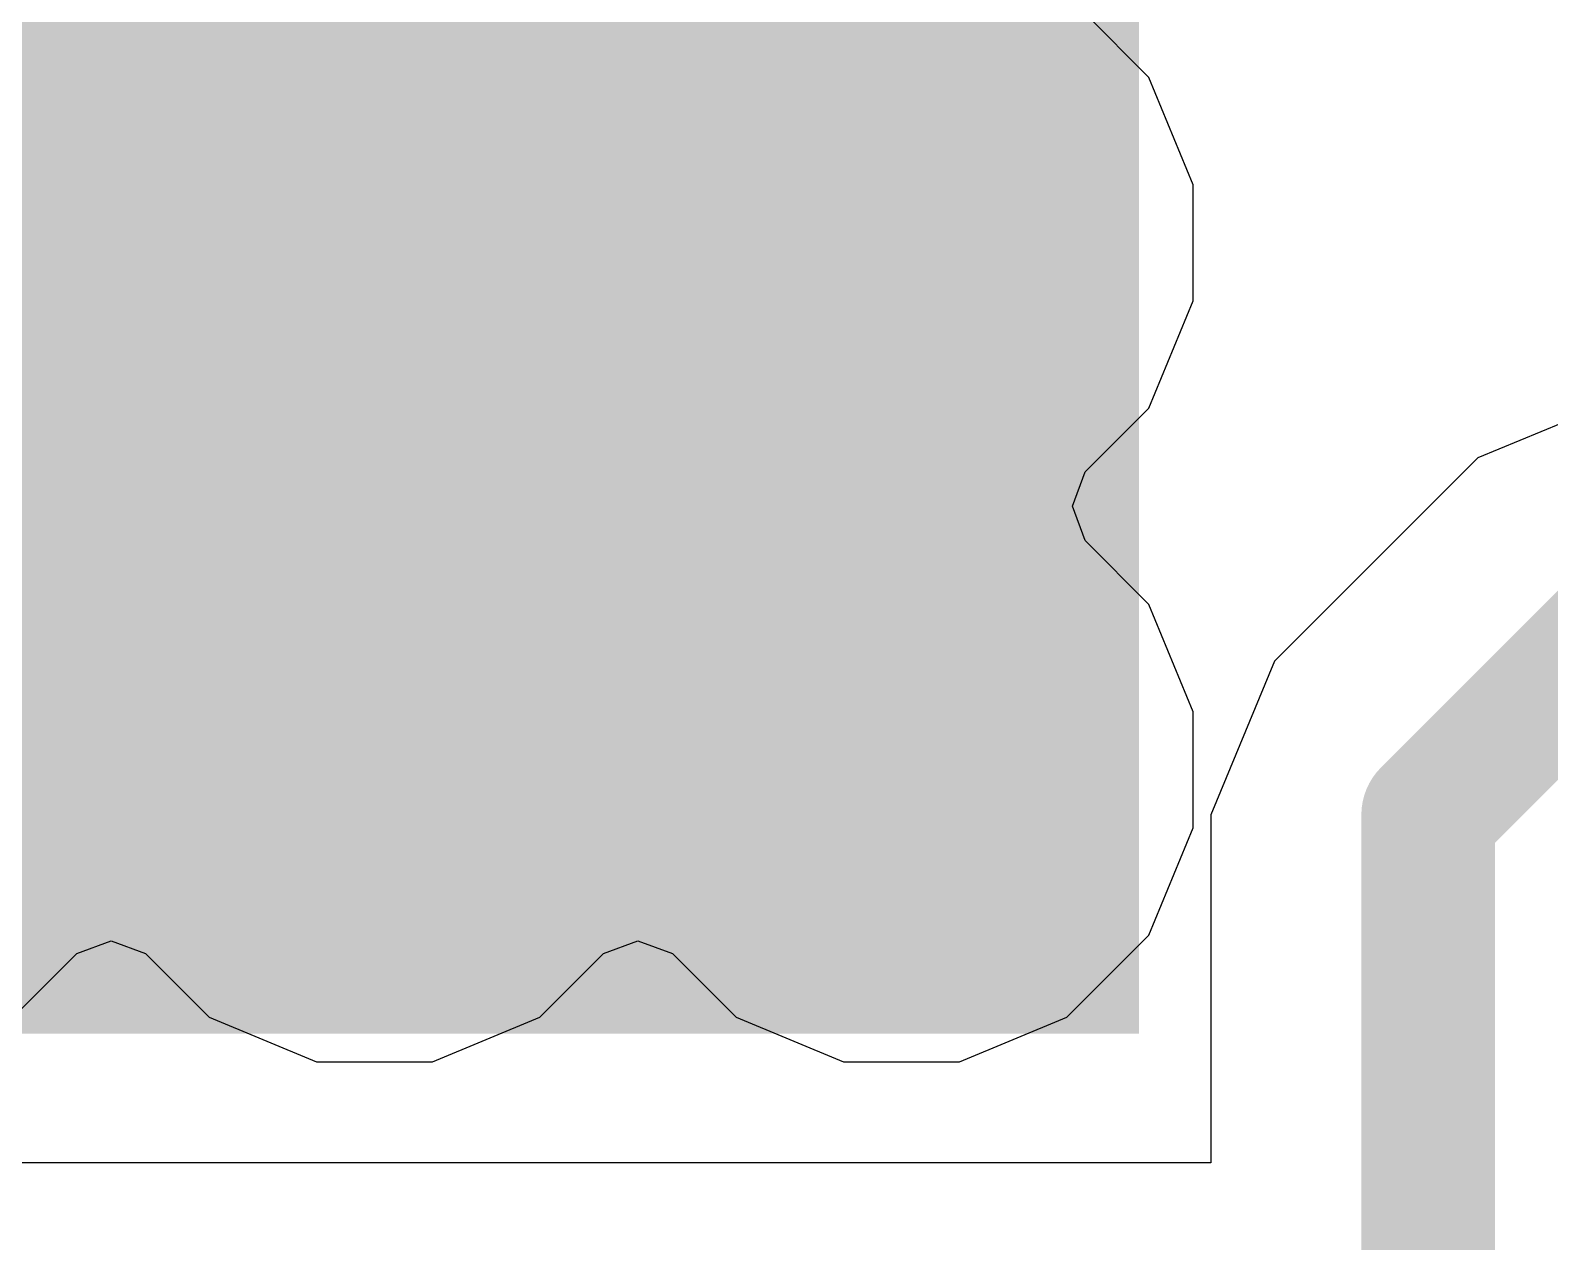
# Model space of a CAD drawing. Header units: inches. Extents: x -4 to 5258, y -4 to 5281.
# Drawn here: x 65.241 to 68.125, y 68.019 to 70.317 of the extents above; entities that cross this region are included whole.
import ezdxf

# ---------------------------------------------------------------- set-up
doc = ezdxf.new("R2010")
doc.units = ezdxf.units.IN
for name, color, linetype in [('Bottom Layer', 5, 'Continuous'), ('Bottom Solder', 6, 'Continuous'), ('Drill Drawing', 1, 'Continuous'), ('Layer 1', 16, 'Continuous'), ('Layer 2', 76, 'Continuous'), ('Top Layer', 1, 'Continuous'), ('Top Paste', 8, 'Continuous'), ('Top Solder', 216, 'Continuous'), ('Via Holes', 16, 'Continuous')]:
    doc.layers.add(name, color=color, linetype=linetype)

# ---------------------------------------------------------------- blocks, each defined once
blk = doc.blocks.new('HTSSOP_38_EP_4_4___4')
at = {"layer": 'Bottom Layer'}
h = blk.add_hatch(color=5, dxfattribs=at)
edge = h.paths.add_edge_path()
edge.add_arc((-1, -1), 0.3, 0, 360)
h = blk.add_hatch(color=5, dxfattribs=at)
edge = h.paths.add_edge_path()
edge.add_arc((0, -1), 0.3, 0, 360)
h = blk.add_hatch(color=5, dxfattribs=at)
edge = h.paths.add_edge_path()
edge.add_arc((-1, -2), 0.3, 0, 360)
h = blk.add_hatch(color=5, dxfattribs=at)
edge = h.paths.add_edge_path()
edge.add_arc((0, -2), 0.3, 0, 360)
at = {"layer": 'Bottom Solder'}
h = blk.add_hatch(color=6, dxfattribs=at)
edge = h.paths.add_edge_path()
edge.add_arc((-1, 0), 0.4016, 0, 360)
h = blk.add_hatch(color=6, dxfattribs=at)
edge = h.paths.add_edge_path()
edge.add_arc((0, 0), 0.4016, 0, 360)
h = blk.add_hatch(color=6, dxfattribs=at)
edge = h.paths.add_edge_path()
edge.add_arc((-1, -1), 0.4016, 0, 360)
h = blk.add_hatch(color=6, dxfattribs=at)
edge = h.paths.add_edge_path()
edge.add_arc((0, -1), 0.4016, 0, 360)
h = blk.add_hatch(color=6, dxfattribs=at)
edge = h.paths.add_edge_path()
edge.add_arc((-1, -2), 0.4016, 0, 360)
h = blk.add_hatch(color=6, dxfattribs=at)
edge = h.paths.add_edge_path()
edge.add_arc((0, -2), 0.4016, 0, 360)
at = {"layer": 'Layer 1'}
h = blk.add_hatch(color=16, dxfattribs=at)
edge = h.paths.add_edge_path()
edge.add_arc((-1, -1), 0.3, 0, 360)
h = blk.add_hatch(color=16, dxfattribs=at)
edge = h.paths.add_edge_path()
edge.add_arc((0, -1), 0.3, 0, 360)
h = blk.add_hatch(color=16, dxfattribs=at)
edge = h.paths.add_edge_path()
edge.add_arc((-1, -2), 0.3, 0, 360)
h = blk.add_hatch(color=16, dxfattribs=at)
edge = h.paths.add_edge_path()
edge.add_arc((0, -2), 0.3, 0, 360)
at = {"layer": 'Layer 2'}
h = blk.add_hatch(color=76, dxfattribs=at)
edge = h.paths.add_edge_path()
edge.add_arc((-1, -1), 0.3, 0, 360)
h = blk.add_hatch(color=76, dxfattribs=at)
edge = h.paths.add_edge_path()
edge.add_arc((0, -1), 0.3, 0, 360)
h = blk.add_hatch(color=76, dxfattribs=at)
edge = h.paths.add_edge_path()
edge.add_arc((-1, -2), 0.3, 0, 360)
h = blk.add_hatch(color=76, dxfattribs=at)
edge = h.paths.add_edge_path()
edge.add_arc((0, -2), 0.3, 0, 360)
at = {"layer": 'Top Layer'}
blk.add_hatch(color=1, dxfattribs=at).paths.add_polyline_path([(1.45, 2.4), (1.45, -2.4), (-1.45, -2.4), (-1.45, 2.4)])
h = blk.add_hatch(color=1, dxfattribs=at)
edge = h.paths.add_edge_path()
edge.add_arc((-1, -1), 0.3, 0, 360)
h = blk.add_hatch(color=1, dxfattribs=at)
edge = h.paths.add_edge_path()
edge.add_arc((0, -1), 0.3, 0, 360)
h = blk.add_hatch(color=1, dxfattribs=at)
edge = h.paths.add_edge_path()
edge.add_arc((-1, -2), 0.3, 0, 360)
h = blk.add_hatch(color=1, dxfattribs=at)
edge = h.paths.add_edge_path()
edge.add_arc((0, -2), 0.3, 0, 360)
at = {"layer": 'Top Paste'}
blk.add_hatch(color=8, dxfattribs=at).paths.add_polyline_path([(1.45, 2.4), (1.45, -2.4), (-1.45, -2.4), (-1.45, 2.4)])
at = {"layer": 'Top Solder'}
blk.add_hatch(color=216, dxfattribs=at).paths.add_polyline_path([(1.5008, 2.4508), (1.5008, -2.4508), (-1.5008, -2.4508), (-1.5008, 2.4508)])
h = blk.add_hatch(color=216, dxfattribs=at)
edge = h.paths.add_edge_path()
edge.add_arc((-1, 0), 0.4016, 0, 360)
h = blk.add_hatch(color=216, dxfattribs=at)
edge = h.paths.add_edge_path()
edge.add_arc((0, 0), 0.4016, 0, 360)
h = blk.add_hatch(color=216, dxfattribs=at)
edge = h.paths.add_edge_path()
edge.add_arc((-1, -1), 0.4016, 0, 360)
h = blk.add_hatch(color=216, dxfattribs=at)
edge = h.paths.add_edge_path()
edge.add_arc((0, -1), 0.4016, 0, 360)
h = blk.add_hatch(color=216, dxfattribs=at)
edge = h.paths.add_edge_path()
edge.add_arc((-1, -2), 0.4016, 0, 360)
h = blk.add_hatch(color=216, dxfattribs=at)
edge = h.paths.add_edge_path()
edge.add_arc((0, -2), 0.4016, 0, 360)
at = {"layer": 'Via Holes'}
h = blk.add_hatch(color=7, dxfattribs=at)
edge = h.paths.add_edge_path()
edge.add_arc((-1, -1), 0.15, 0, 360)
h = blk.add_hatch(color=7, dxfattribs=at)
edge = h.paths.add_edge_path()
edge.add_arc((0, -1), 0.15, 0, 360)
h = blk.add_hatch(color=7, dxfattribs=at)
edge = h.paths.add_edge_path()
edge.add_arc((-1, -2), 0.15, 0, 360)
h = blk.add_hatch(color=7, dxfattribs=at)
edge = h.paths.add_edge_path()
edge.add_arc((0, -2), 0.15, 0, 360)

msp = doc.modelspace()

# ---------------------------------------------------------------- hatches: boundary and pattern name
at = {"layer": 'Top Layer'}
msp.add_hatch(color=1, dxfattribs=at).paths.add_polyline_path([(67.2946, 71.3644), (61.8945, 71.3644), (61.8945, 68.4645), (67.2946, 68.4645)])

# ---------------------------------------------------------------- linework, layer by layer
at = {"layer": 'Drill Drawing'}
for points in [[(65.7676, 70.0414, 0.0508, 0.0508, 0), (65.7676, 70.1684, 0.0508, 0.0508, 0)], [(65.7676, 70.1684, 0.0508, 0.0508, 0), (66.0216, 70.1684, 0.0508, 0.0508, 0)], [(66.0216, 70.0414, 0.0508, 0.0508, 0), (66.0216, 70.1684, 0.0508, 0.0508, 0)], [(66.7676, 70.0414, 0.0508, 0.0508, 0), (66.7676, 70.1684, 0.0508, 0.0508, 0)], [(66.7676, 70.1684, 0.0508, 0.0508, 0), (67.0216, 70.1684, 0.0508, 0.0508, 0)], [(67.0216, 70.0414, 0.0508, 0.0508, 0), (67.0216, 70.1684, 0.0508, 0.0508, 0)], [(65.8184, 69.9906, 0.0508, 0.0508, 0), (65.8184, 70.0668, 0.0508, 0.0508, 0)], [(65.8184, 70.0668, 0.0508, 0.0508, 0), (65.9708, 70.0668, 0.0508, 0.0508, 0)], [(65.9708, 69.9906, 0.0508, 0.0508, 0), (65.9708, 70.0668, 0.0508, 0.0508, 0)], [(66.8184, 69.9906, 0.0508, 0.0508, 0), (66.8184, 70.0668, 0.0508, 0.0508, 0)], [(66.8184, 70.0668, 0.0508, 0.0508, 0), (66.9708, 70.0668, 0.0508, 0.0508, 0)], [(66.9708, 69.9906, 0.0508, 0.0508, 0), (66.9708, 70.0668, 0.0508, 0.0508, 0)], [(65.6406, 69.7874, 0.0508, 0.0508, 0), (65.6406, 70.0414, 0.0508, 0.0508, 0)], [(65.6406, 70.0414, 0.0508, 0.0508, 0), (65.7676, 70.0414, 0.0508, 0.0508, 0)], [(66.0216, 70.0414, 0.0508, 0.0508, 0), (66.1486, 70.0414, 0.0508, 0.0508, 0)], [(66.1486, 69.7874, 0.0508, 0.0508, 0), (66.1486, 70.0414, 0.0508, 0.0508, 0)], [(66.6406, 69.7874, 0.0508, 0.0508, 0), (66.6406, 70.0414, 0.0508, 0.0508, 0)], [(66.6406, 70.0414, 0.0508, 0.0508, 0), (66.7676, 70.0414, 0.0508, 0.0508, 0)], [(67.0216, 70.0414, 0.0508, 0.0508, 0), (67.1486, 70.0414, 0.0508, 0.0508, 0)], [(67.1486, 69.7874, 0.0508, 0.0508, 0), (67.1486, 70.0414, 0.0508, 0.0508, 0)], [(65.7422, 69.8382, 0.0508, 0.0508, 0), (65.7422, 69.9906, 0.0508, 0.0508, 0)], [(65.7422, 69.9906, 0.0508, 0.0508, 0), (65.8184, 69.9906, 0.0508, 0.0508, 0)], [(65.9708, 69.9906, 0.0508, 0.0508, 0), (66.047, 69.9906, 0.0508, 0.0508, 0)], [(66.047, 69.8382, 0.0508, 0.0508, 0), (66.047, 69.9906, 0.0508, 0.0508, 0)], [(66.7422, 69.8382, 0.0508, 0.0508, 0), (66.7422, 69.9906, 0.0508, 0.0508, 0)], [(66.7422, 69.9906, 0.0508, 0.0508, 0), (66.8184, 69.9906, 0.0508, 0.0508, 0)], [(66.9708, 69.9906, 0.0508, 0.0508, 0), (67.047, 69.9906, 0.0508, 0.0508, 0)], [(67.047, 69.8382, 0.0508, 0.0508, 0), (67.047, 69.9906, 0.0508, 0.0508, 0)], [(65.7422, 69.8382, 0.0508, 0.0508, 0), (65.8184, 69.8382, 0.0508, 0.0508, 0)], [(65.8184, 69.762, 0.0508, 0.0508, 0), (65.8184, 69.8382, 0.0508, 0.0508, 0)], [(65.9708, 69.8382, 0.0508, 0.0508, 0), (66.047, 69.8382, 0.0508, 0.0508, 0)], [(65.9708, 69.762, 0.0508, 0.0508, 0), (65.9708, 69.8382, 0.0508, 0.0508, 0)], [(66.7422, 69.8382, 0.0508, 0.0508, 0), (66.8184, 69.8382, 0.0508, 0.0508, 0)], [(66.8184, 69.762, 0.0508, 0.0508, 0), (66.8184, 69.8382, 0.0508, 0.0508, 0)], [(66.9708, 69.8382, 0.0508, 0.0508, 0), (67.047, 69.8382, 0.0508, 0.0508, 0)], [(66.9708, 69.762, 0.0508, 0.0508, 0), (66.9708, 69.8382, 0.0508, 0.0508, 0)], [(65.6406, 69.7874, 0.0508, 0.0508, 0), (65.7676, 69.7874, 0.0508, 0.0508, 0)], [(65.7676, 69.6604, 0.0508, 0.0508, 0), (65.7676, 69.7874, 0.0508, 0.0508, 0)], [(65.8184, 69.762, 0.0508, 0.0508, 0), (65.9708, 69.762, 0.0508, 0.0508, 0)], [(66.0216, 69.7874, 0.0508, 0.0508, 0), (66.1486, 69.7874, 0.0508, 0.0508, 0)], [(66.0216, 69.6604, 0.0508, 0.0508, 0), (66.0216, 69.7874, 0.0508, 0.0508, 0)], [(66.6406, 69.7874, 0.0508, 0.0508, 0), (66.7676, 69.7874, 0.0508, 0.0508, 0)], [(66.7676, 69.6604, 0.0508, 0.0508, 0), (66.7676, 69.7874, 0.0508, 0.0508, 0)], [(66.8184, 69.762, 0.0508, 0.0508, 0), (66.9708, 69.762, 0.0508, 0.0508, 0)], [(67.0216, 69.7874, 0.0508, 0.0508, 0), (67.1486, 69.7874, 0.0508, 0.0508, 0)], [(67.0216, 69.6604, 0.0508, 0.0508, 0), (67.0216, 69.7874, 0.0508, 0.0508, 0)], [(65.7676, 69.6604, 0.0508, 0.0508, 0), (66.0216, 69.6604, 0.0508, 0.0508, 0)], [(66.7676, 69.6604, 0.0508, 0.0508, 0), (67.0216, 69.6604, 0.0508, 0.0508, 0)], [(65.7676, 69.0414, 0.0508, 0.0508, 0), (65.7676, 69.1684, 0.0508, 0.0508, 0)], [(65.7676, 69.1684, 0.0508, 0.0508, 0), (66.0216, 69.1684, 0.0508, 0.0508, 0)], [(66.0216, 69.0414, 0.0508, 0.0508, 0), (66.0216, 69.1684, 0.0508, 0.0508, 0)], [(66.7676, 69.0414, 0.0508, 0.0508, 0), (66.7676, 69.1684, 0.0508, 0.0508, 0)], [(66.7676, 69.1684, 0.0508, 0.0508, 0), (67.0216, 69.1684, 0.0508, 0.0508, 0)], [(67.0216, 69.0414, 0.0508, 0.0508, 0), (67.0216, 69.1684, 0.0508, 0.0508, 0)], [(65.6406, 68.7874, 0.0508, 0.0508, 0), (65.6406, 69.0414, 0.0508, 0.0508, 0)], [(65.6406, 69.0414, 0.0508, 0.0508, 0), (65.7676, 69.0414, 0.0508, 0.0508, 0)], [(65.8184, 68.9906, 0.0508, 0.0508, 0), (65.8184, 69.0668, 0.0508, 0.0508, 0)], [(65.8184, 69.0668, 0.0508, 0.0508, 0), (65.9708, 69.0668, 0.0508, 0.0508, 0)], [(65.9708, 68.9906, 0.0508, 0.0508, 0), (65.9708, 69.0668, 0.0508, 0.0508, 0)], [(66.0216, 69.0414, 0.0508, 0.0508, 0), (66.1486, 69.0414, 0.0508, 0.0508, 0)], [(66.1486, 68.7874, 0.0508, 0.0508, 0), (66.1486, 69.0414, 0.0508, 0.0508, 0)], [(66.6406, 68.7874, 0.0508, 0.0508, 0), (66.6406, 69.0414, 0.0508, 0.0508, 0)], [(66.6406, 69.0414, 0.0508, 0.0508, 0), (66.7676, 69.0414, 0.0508, 0.0508, 0)], [(66.8184, 68.9906, 0.0508, 0.0508, 0), (66.8184, 69.0668, 0.0508, 0.0508, 0)], [(66.8184, 69.0668, 0.0508, 0.0508, 0), (66.9708, 69.0668, 0.0508, 0.0508, 0)], [(66.9708, 68.9906, 0.0508, 0.0508, 0), (66.9708, 69.0668, 0.0508, 0.0508, 0)], [(67.0216, 69.0414, 0.0508, 0.0508, 0), (67.1486, 69.0414, 0.0508, 0.0508, 0)], [(67.1486, 68.7874, 0.0508, 0.0508, 0), (67.1486, 69.0414, 0.0508, 0.0508, 0)], [(65.7422, 68.8382, 0.0508, 0.0508, 0), (65.7422, 68.9906, 0.0508, 0.0508, 0)], [(65.7422, 68.9906, 0.0508, 0.0508, 0), (65.8184, 68.9906, 0.0508, 0.0508, 0)], [(65.9708, 68.9906, 0.0508, 0.0508, 0), (66.047, 68.9906, 0.0508, 0.0508, 0)], [(66.047, 68.8382, 0.0508, 0.0508, 0), (66.047, 68.9906, 0.0508, 0.0508, 0)], [(66.7422, 68.8382, 0.0508, 0.0508, 0), (66.7422, 68.9906, 0.0508, 0.0508, 0)], [(66.7422, 68.9906, 0.0508, 0.0508, 0), (66.8184, 68.9906, 0.0508, 0.0508, 0)], [(66.9708, 68.9906, 0.0508, 0.0508, 0), (67.047, 68.9906, 0.0508, 0.0508, 0)], [(67.047, 68.8382, 0.0508, 0.0508, 0), (67.047, 68.9906, 0.0508, 0.0508, 0)], [(65.7422, 68.8382, 0.0508, 0.0508, 0), (65.8184, 68.8382, 0.0508, 0.0508, 0)], [(65.8184, 68.762, 0.0508, 0.0508, 0), (65.8184, 68.8382, 0.0508, 0.0508, 0)], [(65.9708, 68.8382, 0.0508, 0.0508, 0), (66.047, 68.8382, 0.0508, 0.0508, 0)], [(65.9708, 68.762, 0.0508, 0.0508, 0), (65.9708, 68.8382, 0.0508, 0.0508, 0)], [(66.7422, 68.8382, 0.0508, 0.0508, 0), (66.8184, 68.8382, 0.0508, 0.0508, 0)], [(66.8184, 68.762, 0.0508, 0.0508, 0), (66.8184, 68.8382, 0.0508, 0.0508, 0)], [(66.9708, 68.8382, 0.0508, 0.0508, 0), (67.047, 68.8382, 0.0508, 0.0508, 0)], [(66.9708, 68.762, 0.0508, 0.0508, 0), (66.9708, 68.8382, 0.0508, 0.0508, 0)], [(65.6406, 68.7874, 0.0508, 0.0508, 0), (65.7676, 68.7874, 0.0508, 0.0508, 0)], [(65.7676, 68.6604, 0.0508, 0.0508, 0), (65.7676, 68.7874, 0.0508, 0.0508, 0)], [(66.0216, 68.7874, 0.0508, 0.0508, 0), (66.1486, 68.7874, 0.0508, 0.0508, 0)], [(66.0216, 68.6604, 0.0508, 0.0508, 0), (66.0216, 68.7874, 0.0508, 0.0508, 0)], [(66.6406, 68.7874, 0.0508, 0.0508, 0), (66.7676, 68.7874, 0.0508, 0.0508, 0)], [(66.7676, 68.6604, 0.0508, 0.0508, 0), (66.7676, 68.7874, 0.0508, 0.0508, 0)], [(67.0216, 68.7874, 0.0508, 0.0508, 0), (67.1486, 68.7874, 0.0508, 0.0508, 0)], [(67.0216, 68.6604, 0.0508, 0.0508, 0), (67.0216, 68.7874, 0.0508, 0.0508, 0)], [(65.8184, 68.762, 0.0508, 0.0508, 0), (65.9708, 68.762, 0.0508, 0.0508, 0)], [(66.8184, 68.762, 0.0508, 0.0508, 0), (66.9708, 68.762, 0.0508, 0.0508, 0)], [(65.7676, 68.6604, 0.0508, 0.0508, 0), (66.0216, 68.6604, 0.0508, 0.0508, 0)], [(66.7676, 68.6604, 0.0508, 0.0508, 0), (67.0216, 68.6604, 0.0508, 0.0508, 0)]]:
    msp.add_lwpolyline(points, format="xyseb", dxfattribs=at)
for points in [[(65.7549, 70.1684, 0.0254, 0.0254, 1), (65.7803, 70.1684, 0.0254, 0.0254, 1)], [(65.7549, 70.1684, 0.0254, 0.0254, 1), (65.7803, 70.1684, 0.0254, 0.0254, 1)], [(66.0089, 70.1684, 0.0254, 0.0254, 1), (66.0343, 70.1684, 0.0254, 0.0254, 1)], [(66.0089, 70.1684, 0.0254, 0.0254, 1), (66.0343, 70.1684, 0.0254, 0.0254, 1)], [(66.7549, 70.1684, 0.0254, 0.0254, 1), (66.7803, 70.1684, 0.0254, 0.0254, 1)], [(66.7549, 70.1684, 0.0254, 0.0254, 1), (66.7803, 70.1684, 0.0254, 0.0254, 1)], [(67.0089, 70.1684, 0.0254, 0.0254, 1), (67.0343, 70.1684, 0.0254, 0.0254, 1)], [(67.0089, 70.1684, 0.0254, 0.0254, 1), (67.0343, 70.1684, 0.0254, 0.0254, 1)], [(65.8057, 70.0668, 0.0254, 0.0254, 1), (65.8311, 70.0668, 0.0254, 0.0254, 1)], [(65.8057, 70.0668, 0.0254, 0.0254, 1), (65.8311, 70.0668, 0.0254, 0.0254, 1)], [(65.9581, 70.0668, 0.0254, 0.0254, 1), (65.9835, 70.0668, 0.0254, 0.0254, 1)], [(65.9581, 70.0668, 0.0254, 0.0254, 1), (65.9835, 70.0668, 0.0254, 0.0254, 1)], [(66.8057, 70.0668, 0.0254, 0.0254, 1), (66.8311, 70.0668, 0.0254, 0.0254, 1)], [(66.8057, 70.0668, 0.0254, 0.0254, 1), (66.8311, 70.0668, 0.0254, 0.0254, 1)], [(66.9581, 70.0668, 0.0254, 0.0254, 1), (66.9835, 70.0668, 0.0254, 0.0254, 1)], [(66.9581, 70.0668, 0.0254, 0.0254, 1), (66.9835, 70.0668, 0.0254, 0.0254, 1)], [(65.6279, 70.0414, 0.0254, 0.0254, 1), (65.6533, 70.0414, 0.0254, 0.0254, 1)], [(65.6279, 70.0414, 0.0254, 0.0254, 1), (65.6533, 70.0414, 0.0254, 0.0254, 1)], [(65.7549, 70.0414, 0.0254, 0.0254, 1), (65.7803, 70.0414, 0.0254, 0.0254, 1)], [(65.7549, 70.0414, 0.0254, 0.0254, 1), (65.7803, 70.0414, 0.0254, 0.0254, 1)], [(66.0089, 70.0414, 0.0254, 0.0254, 1), (66.0343, 70.0414, 0.0254, 0.0254, 1)], [(66.0089, 70.0414, 0.0254, 0.0254, 1), (66.0343, 70.0414, 0.0254, 0.0254, 1)], [(66.1359, 70.0414, 0.0254, 0.0254, 1), (66.1613, 70.0414, 0.0254, 0.0254, 1)], [(66.1359, 70.0414, 0.0254, 0.0254, 1), (66.1613, 70.0414, 0.0254, 0.0254, 1)], [(66.6279, 70.0414, 0.0254, 0.0254, 1), (66.6533, 70.0414, 0.0254, 0.0254, 1)], [(66.6279, 70.0414, 0.0254, 0.0254, 1), (66.6533, 70.0414, 0.0254, 0.0254, 1)], [(66.7549, 70.0414, 0.0254, 0.0254, 1), (66.7803, 70.0414, 0.0254, 0.0254, 1)], [(66.7549, 70.0414, 0.0254, 0.0254, 1), (66.7803, 70.0414, 0.0254, 0.0254, 1)], [(67.0089, 70.0414, 0.0254, 0.0254, 1), (67.0343, 70.0414, 0.0254, 0.0254, 1)], [(67.0089, 70.0414, 0.0254, 0.0254, 1), (67.0343, 70.0414, 0.0254, 0.0254, 1)], [(67.1359, 70.0414, 0.0254, 0.0254, 1), (67.1613, 70.0414, 0.0254, 0.0254, 1)], [(67.1359, 70.0414, 0.0254, 0.0254, 1), (67.1613, 70.0414, 0.0254, 0.0254, 1)], [(65.7295, 69.9906, 0.0254, 0.0254, 1), (65.7549, 69.9906, 0.0254, 0.0254, 1)], [(65.7295, 69.9906, 0.0254, 0.0254, 1), (65.7549, 69.9906, 0.0254, 0.0254, 1)], [(65.8057, 69.9906, 0.0254, 0.0254, 1), (65.8311, 69.9906, 0.0254, 0.0254, 1)], [(65.8057, 69.9906, 0.0254, 0.0254, 1), (65.8311, 69.9906, 0.0254, 0.0254, 1)], [(65.9581, 69.9906, 0.0254, 0.0254, 1), (65.9835, 69.9906, 0.0254, 0.0254, 1)], [(65.9581, 69.9906, 0.0254, 0.0254, 1), (65.9835, 69.9906, 0.0254, 0.0254, 1)], [(66.0343, 69.9906, 0.0254, 0.0254, 1), (66.0597, 69.9906, 0.0254, 0.0254, 1)], [(66.0343, 69.9906, 0.0254, 0.0254, 1), (66.0597, 69.9906, 0.0254, 0.0254, 1)], [(66.7295, 69.9906, 0.0254, 0.0254, 1), (66.7549, 69.9906, 0.0254, 0.0254, 1)], [(66.7295, 69.9906, 0.0254, 0.0254, 1), (66.7549, 69.9906, 0.0254, 0.0254, 1)], [(66.8057, 69.9906, 0.0254, 0.0254, 1), (66.8311, 69.9906, 0.0254, 0.0254, 1)], [(66.8057, 69.9906, 0.0254, 0.0254, 1), (66.8311, 69.9906, 0.0254, 0.0254, 1)], [(66.9581, 69.9906, 0.0254, 0.0254, 1), (66.9835, 69.9906, 0.0254, 0.0254, 1)], [(66.9581, 69.9906, 0.0254, 0.0254, 1), (66.9835, 69.9906, 0.0254, 0.0254, 1)], [(67.0343, 69.9906, 0.0254, 0.0254, 1), (67.0597, 69.9906, 0.0254, 0.0254, 1)], [(67.0343, 69.9906, 0.0254, 0.0254, 1), (67.0597, 69.9906, 0.0254, 0.0254, 1)], [(65.7295, 69.8382, 0.0254, 0.0254, 1), (65.7549, 69.8382, 0.0254, 0.0254, 1)], [(65.7295, 69.8382, 0.0254, 0.0254, 1), (65.7549, 69.8382, 0.0254, 0.0254, 1)], [(65.8057, 69.8382, 0.0254, 0.0254, 1), (65.8311, 69.8382, 0.0254, 0.0254, 1)], [(65.8057, 69.8382, 0.0254, 0.0254, 1), (65.8311, 69.8382, 0.0254, 0.0254, 1)], [(65.9581, 69.8382, 0.0254, 0.0254, 1), (65.9835, 69.8382, 0.0254, 0.0254, 1)], [(65.9581, 69.8382, 0.0254, 0.0254, 1), (65.9835, 69.8382, 0.0254, 0.0254, 1)], [(66.0343, 69.8382, 0.0254, 0.0254, 1), (66.0597, 69.8382, 0.0254, 0.0254, 1)], [(66.0343, 69.8382, 0.0254, 0.0254, 1), (66.0597, 69.8382, 0.0254, 0.0254, 1)], [(66.7295, 69.8382, 0.0254, 0.0254, 1), (66.7549, 69.8382, 0.0254, 0.0254, 1)], [(66.7295, 69.8382, 0.0254, 0.0254, 1), (66.7549, 69.8382, 0.0254, 0.0254, 1)], [(66.8057, 69.8382, 0.0254, 0.0254, 1), (66.8311, 69.8382, 0.0254, 0.0254, 1)], [(66.8057, 69.8382, 0.0254, 0.0254, 1), (66.8311, 69.8382, 0.0254, 0.0254, 1)], [(66.9581, 69.8382, 0.0254, 0.0254, 1), (66.9835, 69.8382, 0.0254, 0.0254, 1)], [(66.9581, 69.8382, 0.0254, 0.0254, 1), (66.9835, 69.8382, 0.0254, 0.0254, 1)], [(67.0343, 69.8382, 0.0254, 0.0254, 1), (67.0597, 69.8382, 0.0254, 0.0254, 1)], [(67.0343, 69.8382, 0.0254, 0.0254, 1), (67.0597, 69.8382, 0.0254, 0.0254, 1)], [(65.6279, 69.7874, 0.0254, 0.0254, 1), (65.6533, 69.7874, 0.0254, 0.0254, 1)], [(65.6279, 69.7874, 0.0254, 0.0254, 1), (65.6533, 69.7874, 0.0254, 0.0254, 1)], [(65.7549, 69.7874, 0.0254, 0.0254, 1), (65.7803, 69.7874, 0.0254, 0.0254, 1)], [(65.7549, 69.7874, 0.0254, 0.0254, 1), (65.7803, 69.7874, 0.0254, 0.0254, 1)], [(65.8057, 69.762, 0.0254, 0.0254, 1), (65.8311, 69.762, 0.0254, 0.0254, 1)], [(65.8057, 69.762, 0.0254, 0.0254, 1), (65.8311, 69.762, 0.0254, 0.0254, 1)], [(65.9581, 69.762, 0.0254, 0.0254, 1), (65.9835, 69.762, 0.0254, 0.0254, 1)], [(65.9581, 69.762, 0.0254, 0.0254, 1), (65.9835, 69.762, 0.0254, 0.0254, 1)], [(66.0089, 69.7874, 0.0254, 0.0254, 1), (66.0343, 69.7874, 0.0254, 0.0254, 1)], [(66.0089, 69.7874, 0.0254, 0.0254, 1), (66.0343, 69.7874, 0.0254, 0.0254, 1)], [(66.1359, 69.7874, 0.0254, 0.0254, 1), (66.1613, 69.7874, 0.0254, 0.0254, 1)], [(66.1359, 69.7874, 0.0254, 0.0254, 1), (66.1613, 69.7874, 0.0254, 0.0254, 1)], [(66.6279, 69.7874, 0.0254, 0.0254, 1), (66.6533, 69.7874, 0.0254, 0.0254, 1)], [(66.6279, 69.7874, 0.0254, 0.0254, 1), (66.6533, 69.7874, 0.0254, 0.0254, 1)], [(66.7549, 69.7874, 0.0254, 0.0254, 1), (66.7803, 69.7874, 0.0254, 0.0254, 1)], [(66.7549, 69.7874, 0.0254, 0.0254, 1), (66.7803, 69.7874, 0.0254, 0.0254, 1)], [(66.8057, 69.762, 0.0254, 0.0254, 1), (66.8311, 69.762, 0.0254, 0.0254, 1)], [(66.8057, 69.762, 0.0254, 0.0254, 1), (66.8311, 69.762, 0.0254, 0.0254, 1)], [(66.9581, 69.762, 0.0254, 0.0254, 1), (66.9835, 69.762, 0.0254, 0.0254, 1)], [(66.9581, 69.762, 0.0254, 0.0254, 1), (66.9835, 69.762, 0.0254, 0.0254, 1)], [(67.0089, 69.7874, 0.0254, 0.0254, 1), (67.0343, 69.7874, 0.0254, 0.0254, 1)], [(67.0089, 69.7874, 0.0254, 0.0254, 1), (67.0343, 69.7874, 0.0254, 0.0254, 1)], [(67.1359, 69.7874, 0.0254, 0.0254, 1), (67.1613, 69.7874, 0.0254, 0.0254, 1)], [(67.1359, 69.7874, 0.0254, 0.0254, 1), (67.1613, 69.7874, 0.0254, 0.0254, 1)], [(65.7549, 69.6604, 0.0254, 0.0254, 1), (65.7803, 69.6604, 0.0254, 0.0254, 1)], [(65.7549, 69.6604, 0.0254, 0.0254, 1), (65.7803, 69.6604, 0.0254, 0.0254, 1)], [(66.0089, 69.6604, 0.0254, 0.0254, 1), (66.0343, 69.6604, 0.0254, 0.0254, 1)], [(66.0089, 69.6604, 0.0254, 0.0254, 1), (66.0343, 69.6604, 0.0254, 0.0254, 1)], [(66.7549, 69.6604, 0.0254, 0.0254, 1), (66.7803, 69.6604, 0.0254, 0.0254, 1)], [(66.7549, 69.6604, 0.0254, 0.0254, 1), (66.7803, 69.6604, 0.0254, 0.0254, 1)], [(67.0089, 69.6604, 0.0254, 0.0254, 1), (67.0343, 69.6604, 0.0254, 0.0254, 1)], [(67.0089, 69.6604, 0.0254, 0.0254, 1), (67.0343, 69.6604, 0.0254, 0.0254, 1)], [(65.7549, 69.1684, 0.0254, 0.0254, 1), (65.7803, 69.1684, 0.0254, 0.0254, 1)], [(65.7549, 69.1684, 0.0254, 0.0254, 1), (65.7803, 69.1684, 0.0254, 0.0254, 1)], [(66.0089, 69.1684, 0.0254, 0.0254, 1), (66.0343, 69.1684, 0.0254, 0.0254, 1)], [(66.0089, 69.1684, 0.0254, 0.0254, 1), (66.0343, 69.1684, 0.0254, 0.0254, 1)], [(66.7549, 69.1684, 0.0254, 0.0254, 1), (66.7803, 69.1684, 0.0254, 0.0254, 1)], [(66.7549, 69.1684, 0.0254, 0.0254, 1), (66.7803, 69.1684, 0.0254, 0.0254, 1)], [(67.0089, 69.1684, 0.0254, 0.0254, 1), (67.0343, 69.1684, 0.0254, 0.0254, 1)], [(67.0089, 69.1684, 0.0254, 0.0254, 1), (67.0343, 69.1684, 0.0254, 0.0254, 1)], [(65.6279, 69.0414, 0.0254, 0.0254, 1), (65.6533, 69.0414, 0.0254, 0.0254, 1)], [(65.6279, 69.0414, 0.0254, 0.0254, 1), (65.6533, 69.0414, 0.0254, 0.0254, 1)], [(65.7549, 69.0414, 0.0254, 0.0254, 1), (65.7803, 69.0414, 0.0254, 0.0254, 1)], [(65.7549, 69.0414, 0.0254, 0.0254, 1), (65.7803, 69.0414, 0.0254, 0.0254, 1)], [(65.8057, 69.0668, 0.0254, 0.0254, 1), (65.8311, 69.0668, 0.0254, 0.0254, 1)], [(65.8057, 69.0668, 0.0254, 0.0254, 1), (65.8311, 69.0668, 0.0254, 0.0254, 1)], [(65.9581, 69.0668, 0.0254, 0.0254, 1), (65.9835, 69.0668, 0.0254, 0.0254, 1)], [(65.9581, 69.0668, 0.0254, 0.0254, 1), (65.9835, 69.0668, 0.0254, 0.0254, 1)], [(66.0089, 69.0414, 0.0254, 0.0254, 1), (66.0343, 69.0414, 0.0254, 0.0254, 1)], [(66.0089, 69.0414, 0.0254, 0.0254, 1), (66.0343, 69.0414, 0.0254, 0.0254, 1)], [(66.1359, 69.0414, 0.0254, 0.0254, 1), (66.1613, 69.0414, 0.0254, 0.0254, 1)], [(66.1359, 69.0414, 0.0254, 0.0254, 1), (66.1613, 69.0414, 0.0254, 0.0254, 1)], [(66.6279, 69.0414, 0.0254, 0.0254, 1), (66.6533, 69.0414, 0.0254, 0.0254, 1)], [(66.6279, 69.0414, 0.0254, 0.0254, 1), (66.6533, 69.0414, 0.0254, 0.0254, 1)], [(66.7549, 69.0414, 0.0254, 0.0254, 1), (66.7803, 69.0414, 0.0254, 0.0254, 1)], [(66.7549, 69.0414, 0.0254, 0.0254, 1), (66.7803, 69.0414, 0.0254, 0.0254, 1)], [(66.8057, 69.0668, 0.0254, 0.0254, 1), (66.8311, 69.0668, 0.0254, 0.0254, 1)], [(66.8057, 69.0668, 0.0254, 0.0254, 1), (66.8311, 69.0668, 0.0254, 0.0254, 1)], [(66.9581, 69.0668, 0.0254, 0.0254, 1), (66.9835, 69.0668, 0.0254, 0.0254, 1)], [(66.9581, 69.0668, 0.0254, 0.0254, 1), (66.9835, 69.0668, 0.0254, 0.0254, 1)], [(67.0089, 69.0414, 0.0254, 0.0254, 1), (67.0343, 69.0414, 0.0254, 0.0254, 1)], [(67.0089, 69.0414, 0.0254, 0.0254, 1), (67.0343, 69.0414, 0.0254, 0.0254, 1)], [(67.1359, 69.0414, 0.0254, 0.0254, 1), (67.1613, 69.0414, 0.0254, 0.0254, 1)], [(67.1359, 69.0414, 0.0254, 0.0254, 1), (67.1613, 69.0414, 0.0254, 0.0254, 1)], [(65.7295, 68.9906, 0.0254, 0.0254, 1), (65.7549, 68.9906, 0.0254, 0.0254, 1)], [(65.7295, 68.9906, 0.0254, 0.0254, 1), (65.7549, 68.9906, 0.0254, 0.0254, 1)], [(65.8057, 68.9906, 0.0254, 0.0254, 1), (65.8311, 68.9906, 0.0254, 0.0254, 1)], [(65.8057, 68.9906, 0.0254, 0.0254, 1), (65.8311, 68.9906, 0.0254, 0.0254, 1)], [(65.9581, 68.9906, 0.0254, 0.0254, 1), (65.9835, 68.9906, 0.0254, 0.0254, 1)], [(65.9581, 68.9906, 0.0254, 0.0254, 1), (65.9835, 68.9906, 0.0254, 0.0254, 1)], [(66.0343, 68.9906, 0.0254, 0.0254, 1), (66.0597, 68.9906, 0.0254, 0.0254, 1)], [(66.0343, 68.9906, 0.0254, 0.0254, 1), (66.0597, 68.9906, 0.0254, 0.0254, 1)], [(66.7295, 68.9906, 0.0254, 0.0254, 1), (66.7549, 68.9906, 0.0254, 0.0254, 1)], [(66.7295, 68.9906, 0.0254, 0.0254, 1), (66.7549, 68.9906, 0.0254, 0.0254, 1)], [(66.8057, 68.9906, 0.0254, 0.0254, 1), (66.8311, 68.9906, 0.0254, 0.0254, 1)], [(66.8057, 68.9906, 0.0254, 0.0254, 1), (66.8311, 68.9906, 0.0254, 0.0254, 1)], [(66.9581, 68.9906, 0.0254, 0.0254, 1), (66.9835, 68.9906, 0.0254, 0.0254, 1)], [(66.9581, 68.9906, 0.0254, 0.0254, 1), (66.9835, 68.9906, 0.0254, 0.0254, 1)], [(67.0343, 68.9906, 0.0254, 0.0254, 1), (67.0597, 68.9906, 0.0254, 0.0254, 1)], [(67.0343, 68.9906, 0.0254, 0.0254, 1), (67.0597, 68.9906, 0.0254, 0.0254, 1)], [(65.7295, 68.8382, 0.0254, 0.0254, 1), (65.7549, 68.8382, 0.0254, 0.0254, 1)], [(65.7295, 68.8382, 0.0254, 0.0254, 1), (65.7549, 68.8382, 0.0254, 0.0254, 1)], [(65.8057, 68.8382, 0.0254, 0.0254, 1), (65.8311, 68.8382, 0.0254, 0.0254, 1)], [(65.8057, 68.8382, 0.0254, 0.0254, 1), (65.8311, 68.8382, 0.0254, 0.0254, 1)], [(65.9581, 68.8382, 0.0254, 0.0254, 1), (65.9835, 68.8382, 0.0254, 0.0254, 1)], [(65.9581, 68.8382, 0.0254, 0.0254, 1), (65.9835, 68.8382, 0.0254, 0.0254, 1)], [(66.0343, 68.8382, 0.0254, 0.0254, 1), (66.0597, 68.8382, 0.0254, 0.0254, 1)], [(66.0343, 68.8382, 0.0254, 0.0254, 1), (66.0597, 68.8382, 0.0254, 0.0254, 1)], [(66.7295, 68.8382, 0.0254, 0.0254, 1), (66.7549, 68.8382, 0.0254, 0.0254, 1)], [(66.7295, 68.8382, 0.0254, 0.0254, 1), (66.7549, 68.8382, 0.0254, 0.0254, 1)], [(66.8057, 68.8382, 0.0254, 0.0254, 1), (66.8311, 68.8382, 0.0254, 0.0254, 1)], [(66.8057, 68.8382, 0.0254, 0.0254, 1), (66.8311, 68.8382, 0.0254, 0.0254, 1)], [(66.9581, 68.8382, 0.0254, 0.0254, 1), (66.9835, 68.8382, 0.0254, 0.0254, 1)], [(66.9581, 68.8382, 0.0254, 0.0254, 1), (66.9835, 68.8382, 0.0254, 0.0254, 1)], [(67.0343, 68.8382, 0.0254, 0.0254, 1), (67.0597, 68.8382, 0.0254, 0.0254, 1)], [(67.0343, 68.8382, 0.0254, 0.0254, 1), (67.0597, 68.8382, 0.0254, 0.0254, 1)], [(65.6279, 68.7874, 0.0254, 0.0254, 1), (65.6533, 68.7874, 0.0254, 0.0254, 1)], [(65.6279, 68.7874, 0.0254, 0.0254, 1), (65.6533, 68.7874, 0.0254, 0.0254, 1)], [(65.7549, 68.7874, 0.0254, 0.0254, 1), (65.7803, 68.7874, 0.0254, 0.0254, 1)], [(65.7549, 68.7874, 0.0254, 0.0254, 1), (65.7803, 68.7874, 0.0254, 0.0254, 1)], [(66.0089, 68.7874, 0.0254, 0.0254, 1), (66.0343, 68.7874, 0.0254, 0.0254, 1)], [(66.0089, 68.7874, 0.0254, 0.0254, 1), (66.0343, 68.7874, 0.0254, 0.0254, 1)], [(66.1359, 68.7874, 0.0254, 0.0254, 1), (66.1613, 68.7874, 0.0254, 0.0254, 1)], [(66.1359, 68.7874, 0.0254, 0.0254, 1), (66.1613, 68.7874, 0.0254, 0.0254, 1)], [(66.6279, 68.7874, 0.0254, 0.0254, 1), (66.6533, 68.7874, 0.0254, 0.0254, 1)], [(66.6279, 68.7874, 0.0254, 0.0254, 1), (66.6533, 68.7874, 0.0254, 0.0254, 1)], [(66.7549, 68.7874, 0.0254, 0.0254, 1), (66.7803, 68.7874, 0.0254, 0.0254, 1)], [(66.7549, 68.7874, 0.0254, 0.0254, 1), (66.7803, 68.7874, 0.0254, 0.0254, 1)], [(67.0089, 68.7874, 0.0254, 0.0254, 1), (67.0343, 68.7874, 0.0254, 0.0254, 1)], [(67.0089, 68.7874, 0.0254, 0.0254, 1), (67.0343, 68.7874, 0.0254, 0.0254, 1)], [(67.1359, 68.7874, 0.0254, 0.0254, 1), (67.1613, 68.7874, 0.0254, 0.0254, 1)], [(67.1359, 68.7874, 0.0254, 0.0254, 1), (67.1613, 68.7874, 0.0254, 0.0254, 1)], [(65.8057, 68.762, 0.0254, 0.0254, 1), (65.8311, 68.762, 0.0254, 0.0254, 1)], [(65.8057, 68.762, 0.0254, 0.0254, 1), (65.8311, 68.762, 0.0254, 0.0254, 1)], [(65.9581, 68.762, 0.0254, 0.0254, 1), (65.9835, 68.762, 0.0254, 0.0254, 1)], [(65.9581, 68.762, 0.0254, 0.0254, 1), (65.9835, 68.762, 0.0254, 0.0254, 1)], [(66.8057, 68.762, 0.0254, 0.0254, 1), (66.8311, 68.762, 0.0254, 0.0254, 1)], [(66.8057, 68.762, 0.0254, 0.0254, 1), (66.8311, 68.762, 0.0254, 0.0254, 1)], [(66.9581, 68.762, 0.0254, 0.0254, 1), (66.9835, 68.762, 0.0254, 0.0254, 1)], [(66.9581, 68.762, 0.0254, 0.0254, 1), (66.9835, 68.762, 0.0254, 0.0254, 1)], [(65.7549, 68.6604, 0.0254, 0.0254, 1), (65.7803, 68.6604, 0.0254, 0.0254, 1)], [(65.7549, 68.6604, 0.0254, 0.0254, 1), (65.7803, 68.6604, 0.0254, 0.0254, 1)], [(66.0089, 68.6604, 0.0254, 0.0254, 1), (66.0343, 68.6604, 0.0254, 0.0254, 1)], [(66.0089, 68.6604, 0.0254, 0.0254, 1), (66.0343, 68.6604, 0.0254, 0.0254, 1)], [(66.7549, 68.6604, 0.0254, 0.0254, 1), (66.7803, 68.6604, 0.0254, 0.0254, 1)], [(66.7549, 68.6604, 0.0254, 0.0254, 1), (66.7803, 68.6604, 0.0254, 0.0254, 1)], [(67.0089, 68.6604, 0.0254, 0.0254, 1), (67.0343, 68.6604, 0.0254, 0.0254, 1)], [(67.0089, 68.6604, 0.0254, 0.0254, 1), (67.0343, 68.6604, 0.0254, 0.0254, 1)]]:
    msp.add_lwpolyline(points, format="xyseb", close=True, dxfattribs=at)
at = {"layer": 'Layer 2'}
for p, q in [((67.3642, 70.2283), (67.2432, 70.3492)), ((67.4486, 70.0246), (67.3642, 70.2283)), ((67.4486, 69.8042), (67.4486, 70.0246)), ((67.3642, 69.6006), (67.4486, 69.8042)), ((67.2432, 69.4796), (67.3642, 69.6006)), ((67.2195, 69.4144), (67.2432, 69.4796)), ((67.2432, 69.3492), (67.2195, 69.4144)), ((67.3642, 69.2283), (67.2432, 69.3492)), ((67.4486, 69.0246), (67.3642, 69.2283)), ((67.4486, 68.8042), (67.4486, 69.0246)), ((67.3642, 68.6006), (67.4486, 68.8042)), ((65.3294, 68.5658), (65.3946, 68.5896)), ((65.3946, 68.5896), (65.4598, 68.5658)), ((66.3294, 68.5658), (66.3946, 68.5896)), ((66.3946, 68.5896), (66.4598, 68.5658)), ((67.2084, 68.4448), (67.3642, 68.6006)), ((65.2084, 68.4448), (65.3294, 68.5658)), ((65.4598, 68.5658), (65.5808, 68.4448)), ((66.2084, 68.4448), (66.3294, 68.5658)), ((66.4598, 68.5658), (66.5808, 68.4448)), ((65.5808, 68.4448), (65.7844, 68.3604)), ((66.0048, 68.3604), (66.2084, 68.4448)), ((66.5808, 68.4448), (66.7844, 68.3604)), ((67.0048, 68.3604), (67.2084, 68.4448)), ((65.7844, 68.3604), (66.0048, 68.3604)), ((66.7844, 68.3604), (67.0048, 68.3604))]:
    msp.add_line(p, q, dxfattribs=at)
at = {"layer": 'Top Layer'}
for p, q in [((68.2805, 69.6272), (67.9889, 69.5064)), ((67.9889, 69.5064), (67.603, 69.1205)), ((67.603, 69.1205), (67.4822, 68.8289)), ((67.4822, 68.8289), (67.4822, 68.1684)), ((65.2985, 68.1684), (64.4905, 68.1684)), ((65.4905, 68.1684), (65.2985, 68.1684)), ((65.2985, 68.1684), (65.2985, 68.1684)), ((66.2985, 68.1684), (65.4905, 68.1684)), ((65.4905, 68.1684), (65.4905, 68.1684)), ((66.4904, 68.1684), (66.2985, 68.1684)), ((66.2985, 68.1684), (66.2985, 68.1684)), ((67.4822, 68.1684), (66.4904, 68.1684)), ((66.4904, 68.1684), (66.4904, 68.1684))]:
    msp.add_line(p, q, dxfattribs=at)
for points in [[(67.8946, 68.8289, 0.254, 0.254, 0), (68.2805, 69.2148, 0.254, 0.254, 0)], [(67.8946, 67.1146, 0.254, 0.254, 0), (67.8946, 68.8289, 0.254, 0.254, 0)]]:
    msp.add_lwpolyline(points, format="xyseb", dxfattribs=at)
msp.add_lwpolyline([(67.8311, 68.8289, 0.127, 0.127, 1), (67.9581, 68.8289, 0.127, 0.127, 1)], format="xyseb", close=True, dxfattribs=at)
msp.add_lwpolyline([(67.8311, 68.8289, 0.127, 0.127, 1), (67.9581, 68.8289, 0.127, 0.127, 1)], format="xyseb", close=True, dxfattribs=at)

# ---------------------------------------------------------------- block references
at = {"rotation": 90}
msp.add_blockref('HTSSOP_38_EP_4_4___4', (64.8946, 69.9144), dxfattribs=at)

doc.saveas('drawing.dxf')
